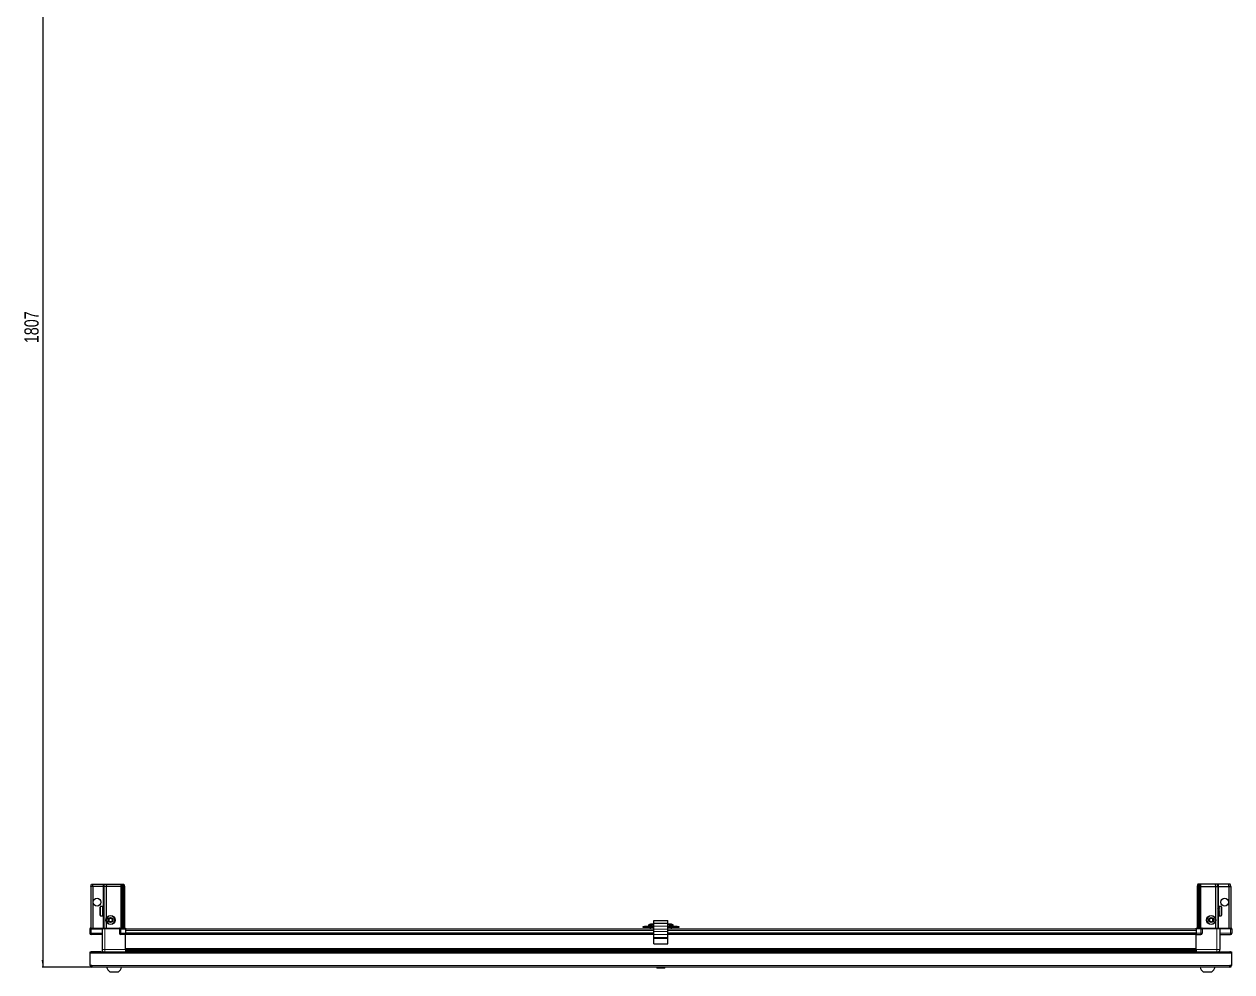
# Model space of a CAD drawing. Header units: millimetres. Extents: x 1132 to 6851, y -842 to 1876.
# Drawn here: x 1220 to 2912, y -842 to 485 of the extents above; entities that cross this region are included whole.
import ezdxf

# ---------------------------------------------------------------- set-up
doc = ezdxf.new("R2010")
doc.units = ezdxf.units.MM
doc.layers.add('FORMAT', color=7, linetype='Continuous')
doc.styles.add('SLDTEXTSTYLE0', font='TXT', dxfattribs={"width": 0.75})
doc.dimstyles.new('SLDDIMSTYLE0', dxfattribs={"dimtxt": 20, "dimasz": 10, "dimexe": 0, "dimexo": 0.0625, "dimgap": 5, "dimtad": 2, "dimdec": 1, "dimrnd": 1e-09, "dimzin": 12, "dimdsep": 46, "dimtxsty": 'SLDTEXTSTYLE0', "dimsah": 1, "dimcen": 0.09, "dimadec": 0, "dimazin": 3, "dimtfac": 1, "dimtofl": 0, "dimtmove": 0, "dimatfit": 3, "dimfxl": 0, "dimfrac": 2, "dimtolj": 1, "dimtzin": 12, "dimarcsym": 0})

# ---------------------------------------------------------------- blocks, each defined once
blk = doc.blocks.new('_D_9')
at = {"layer": 'FORMAT'}
for p, q in [((2106.7, 971.4), (1245.5, 971.4)), ((1246.5, 971.4), (1246.5, -835.6)), ((1315.1, -835.6), (1245.5, -835.6))]:
    blk.add_line(p, q, dxfattribs=at)
for points in [[(1246.5, 971.4), (1244.9, 961.4), (1248, 961.4)], [(1246.5, -835.6), (1248, -825.6), (1244.9, -825.6)]]:
    blk.add_solid(points, dxfattribs=at)
at = {"layer": 'FORMAT', "insert": (1220.7, 38.4), "char_height": 20, "attachment_point": 1, "rotation": 90, "style": 'SLDTEXTSTYLE0'}
blk.add_mtext('1807', dxfattribs=at)

msp = doc.modelspace()

# ---------------------------------------------------------------- linework, layer by layer
at = {"color": 7, "linetype": 'Continuous', "lineweight": 25}
for p, q in [((1313.99, -722.56), (1314.79, -719.56)), ((1316.49, -722.56), (1313.99, -722.56)), ((1313.99, -722.56), (1313.99, -780.86)), ((1314.79, -719.56), (1316.64, -719.56)), ((1316.49, -722.56), (1316.64, -719.56)), ((1330.99, -722.56), (1316.49, -722.56)), ((1316.49, -722.56), (1316.49, -780.86)), ((1316.64, -719.56), (1330.99, -719.56)), ((1330.99, -719.56), (1332.79, -719.56)), ((1331.99, -722.56), (1330.99, -722.56)), ((1331.99, -722.56), (1332.79, -719.56)), ((1331.99, -722.56), (1331.99, -780.86)), ((1335.49, -722.56), (1331.99, -722.56)), ((1332.79, -719.56), (1335.82, -719.56)), ((1335.82, -719.56), (1335.49, -722.56)), ((1335.49, -722.56), (1335.49, -767.06)), ((1355.99, -722.56), (1335.49, -722.56)), ((1335.82, -719.56), (1355.99, -719.56)), ((1355.99, -719.56), (1357.79, -719.56)), ((1356.99, -722.56), (1355.99, -722.56)), ((1357.79, -719.56), (1356.99, -722.56)), ((1356.99, -722.56), (1356.99, -780.86)), ((1357.99, -722.56), (1356.99, -722.56)), ((1357.79, -719.56), (1358.53, -719.56)), ((1358.53, -719.56), (1357.99, -722.56)), ((1359.49, -722.56), (1357.99, -722.56)), ((1357.99, -722.56), (1357.99, -780.86)), ((1358.53, -719.56), (1359.03, -719.56)), ((1359.03, -719.56), (1359.49, -722.56)), ((1359.03, -719.56), (1360.18, -719.56)), ((1360.99, -722.56), (1359.49, -722.56)), ((1359.49, -722.56), (1359.49, -780.86)), ((1360.18, -719.56), (1360.99, -722.56)), ((1360.99, -722.56), (1360.99, -780.86)), ((2864.79, -719.56), (2863.99, -722.56)), ((2863.99, -722.56), (2865.49, -722.56)), ((2863.99, -722.56), (2863.99, -780.86)), ((2865.94, -719.56), (2864.79, -719.56)), ((2865.94, -719.56), (2865.49, -722.56)), ((2865.49, -722.56), (2866.99, -722.56)), ((2865.49, -722.56), (2865.49, -780.86)), ((2866.44, -719.56), (2865.94, -719.56)), ((2866.44, -719.56), (2866.99, -722.56)), ((2867.18, -719.56), (2866.44, -719.56)), ((2866.99, -722.56), (2866.99, -780.86)), ((2866.99, -722.56), (2867.99, -722.56)), ((2867.18, -719.56), (2867.99, -722.56)), ((2868.99, -719.56), (2867.18, -719.56)), ((2867.99, -722.56), (2867.99, -780.86)), ((2867.99, -722.56), (2868.99, -722.56)), ((2889.16, -719.56), (2868.99, -719.56)), ((2868.99, -722.56), (2889.49, -722.56)), ((2889.16, -719.56), (2889.49, -722.56)), ((2892.18, -719.56), (2889.16, -719.56)), ((2889.49, -722.56), (2889.49, -767.06)), ((2889.49, -722.56), (2892.99, -722.56)), ((2892.99, -722.56), (2892.18, -719.56)), ((2893.99, -719.56), (2892.18, -719.56)), ((2892.99, -722.56), (2892.99, -780.86)), ((2892.99, -722.56), (2893.99, -722.56)), ((2908.33, -719.56), (2893.99, -719.56)), ((2893.99, -722.56), (2908.49, -722.56)), ((2908.49, -722.56), (2908.33, -719.56)), ((2910.18, -719.56), (2908.33, -719.56)), ((2908.49, -722.56), (2908.49, -780.86)), ((2908.49, -722.56), (2910.99, -722.56)), ((2910.99, -722.56), (2910.18, -719.56)), ((2910.99, -722.56), (2910.99, -780.86)), ((1326.79, -762.76), (1326.79, -751.36)), ((1329.99, -750.56), (1327.59, -750.56)), ((1329.99, -750.56), (1329.99, -750.57)), ((1329.99, -750.57), (1330.49, -750.57)), ((1329.99, -750.75), (1330.49, -750.75)), ((1329.99, -750.75), (1329.99, -750.97)), ((1329.99, -750.97), (1330.49, -750.97)), ((1329.99, -751.55), (1330.49, -751.55)), ((1329.99, -751.55), (1329.99, -751.97)), ((1329.99, -751.97), (1330.49, -751.97)), ((1329.99, -752.88), (1330.49, -752.88)), ((1329.99, -752.88), (1329.99, -753.47)), ((1329.99, -753.47), (1330.49, -753.47)), ((1329.99, -754.62), (1330.49, -754.62)), ((1329.99, -754.62), (1329.99, -755.32)), ((1329.99, -755.32), (1330.49, -755.32)), ((1329.99, -756.61), (1330.49, -756.61)), ((1329.99, -756.61), (1329.99, -757.34)), ((1329.99, -756.75), (1330.49, -756.75)), ((1329.99, -757.25), (1330.49, -757.25)), ((1329.99, -757.34), (1330.49, -757.34)), ((1329.99, -758.63), (1330.49, -758.63)), ((1329.99, -758.63), (1329.99, -759.34)), ((1329.99, -759.34), (1330.49, -759.34)), ((1329.99, -760.5), (1330.49, -760.5)), ((1329.99, -760.5), (1329.99, -761.11)), ((1329.99, -761.11), (1330.49, -761.11)), ((1330.49, -750.75), (1330.49, -750.57)), ((1330.49, -750.97), (1330.49, -750.75)), ((1330.49, -751.55), (1330.49, -750.97)), ((1330.49, -751.97), (1330.49, -751.55)), ((1330.49, -752.88), (1330.49, -751.97)), ((1330.59, -752.66), (1330.49, -752.66)), ((1330.49, -753.47), (1330.49, -752.88)), ((1330.49, -754.62), (1330.49, -753.47)), ((1330.49, -755.32), (1330.49, -754.62)), ((1330.49, -756.61), (1330.49, -755.32)), ((1330.49, -756.75), (1330.49, -756.61)), ((1330.49, -757.34), (1330.49, -757.25)), ((1330.49, -758.63), (1330.49, -757.34)), ((1330.49, -759.34), (1330.49, -758.63)), ((1330.49, -760.5), (1330.49, -759.34)), ((1330.49, -761.11), (1330.49, -760.5)), ((1330.49, -762.04), (1330.49, -761.11)), ((1330.59, -761.46), (1330.59, -752.66)), ((1331.47, -753.75), (1330.99, -753.06)), ((1330.99, -761.06), (1330.99, -753.06)), ((1330.99, -761.06), (1331.47, -760.37)), ((1331.96, -753.06), (1331.47, -753.75)), ((1331.47, -760.37), (1331.47, -753.75)), ((1331.47, -760.37), (1331.96, -761.06)), ((1331.99, -753.06), (1331.96, -753.06)), ((1331.96, -761.06), (1331.96, -753.06)), ((1331.96, -761.06), (1331.99, -761.06)), ((2893.02, -753.06), (2892.99, -753.06)), ((2892.99, -761.06), (2893.02, -761.06)), ((2893.5, -753.75), (2893.02, -753.06)), ((2893.02, -753.06), (2893.02, -761.06)), ((2893.02, -761.06), (2893.5, -760.37)), ((2893.99, -753.06), (2893.5, -753.75)), ((2893.5, -753.75), (2893.5, -760.37)), ((2893.5, -760.37), (2893.99, -761.06)), ((2893.99, -753.06), (2893.99, -761.06)), ((2894.49, -752.66), (2894.39, -752.66)), ((2894.39, -752.66), (2894.39, -761.46)), ((2897.39, -750.56), (2894.49, -750.56)), ((2894.99, -750.56), (2894.49, -750.56)), ((2894.49, -750.56), (2894.49, -750.61)), ((2894.49, -750.61), (2894.49, -750.89)), ((2894.99, -750.61), (2894.49, -750.61)), ((2894.99, -750.89), (2894.49, -750.89)), ((2894.49, -750.89), (2894.49, -751.17)), ((2894.99, -751.17), (2894.49, -751.17)), ((2894.49, -751.17), (2894.49, -751.83)), ((2894.99, -751.83), (2894.49, -751.83)), ((2894.49, -751.83), (2894.49, -752.3)), ((2894.49, -752.3), (2894.49, -753.28)), ((2894.99, -752.3), (2894.49, -752.3)), ((2894.99, -753.28), (2894.49, -753.28)), ((2894.49, -753.28), (2894.49, -753.9)), ((2894.49, -753.9), (2894.49, -755.1)), ((2894.99, -753.9), (2894.49, -753.9)), ((2894.99, -755.1), (2894.49, -755.1)), ((2894.49, -755.1), (2894.49, -755.73)), ((2894.99, -755.73), (2894.49, -755.73)), ((2894.49, -755.81), (2894.49, -757.11)), ((2894.99, -755.81), (2894.49, -755.81)), ((2894.99, -757.11), (2894.49, -757.11)), ((2894.99, -757.59), (2894.49, -757.59)), ((2894.49, -757.59), (2894.49, -757.85)), ((2894.49, -757.85), (2894.49, -759.11)), ((2894.99, -757.85), (2894.49, -757.85)), ((2894.99, -759.11), (2894.49, -759.11)), ((2894.49, -759.11), (2894.49, -759.8)), ((2894.49, -759.8), (2894.49, -760.92)), ((2894.99, -759.8), (2894.49, -759.8)), ((2894.99, -760.92), (2894.49, -760.92)), ((2894.49, -760.92), (2894.49, -761.49)), ((2894.99, -750.61), (2894.99, -750.56)), ((2894.99, -751.17), (2894.99, -750.89)), ((2894.99, -752.3), (2894.99, -751.83)), ((2894.99, -753.9), (2894.99, -753.28)), ((2894.99, -755.81), (2894.99, -755.1)), ((2894.99, -757.85), (2894.99, -757.11)), ((2894.99, -759.8), (2894.99, -759.11)), ((2894.99, -761.49), (2894.99, -760.92)), ((2898.19, -751.36), (2898.19, -762.76)), ((1327.59, -763.56), (1329.99, -763.56)), ((1329.99, -762.04), (1330.49, -762.04)), ((1329.99, -762.04), (1329.99, -762.48)), ((1329.99, -762.48), (1330.49, -762.48)), ((1329.99, -763.09), (1330.49, -763.09)), ((1329.99, -763.09), (1329.99, -763.32)), ((1329.99, -763.32), (1330.49, -763.32)), ((1329.99, -763.54), (1330.49, -763.54)), ((1329.99, -763.54), (1329.99, -763.56)), ((1329.99, -763.55), (1330.49, -763.55)), ((1330.49, -761.46), (1330.59, -761.46)), ((1330.49, -762.48), (1330.49, -762.04)), ((1330.49, -763.09), (1330.49, -762.48)), ((1330.49, -763.32), (1330.49, -763.09)), ((1330.49, -763.54), (1330.49, -763.32)), ((1330.49, -763.55), (1330.49, -763.54)), ((1335.49, -772.06), (1335.49, -780.86)), ((2095.24, -776.8), (2095.24, -778.71)), ((2101.16, -775.22), (2101.16, -775.23)), ((2102.49, -770.21), (2122.49, -770.21)), ((2102.49, -774.21), (2102.49, -770.21)), ((2102.49, -774.21), (2122.49, -774.21)), ((2102.49, -778.19), (2102.49, -774.21)), ((2102.49, -782.52), (2102.49, -778.19)), ((2122.49, -774.21), (2122.49, -770.21)), ((2122.49, -778.19), (2122.49, -774.21)), ((2122.49, -782.52), (2122.49, -778.19)), ((2126.16, -775.22), (2126.16, -775.23)), ((2129.74, -778.71), (2129.74, -776.8)), ((2889.49, -772.06), (2889.49, -780.86)), ((2894.39, -761.46), (2894.49, -761.46)), ((2894.49, -761.49), (2894.49, -762.35)), ((2894.99, -761.49), (2894.49, -761.49)), ((2894.99, -762.35), (2894.49, -762.35)), ((2894.49, -762.35), (2894.49, -762.74)), ((2894.49, -762.74), (2894.49, -763.26)), ((2894.99, -762.74), (2894.49, -762.74)), ((2894.99, -763.26), (2894.49, -763.26)), ((2894.49, -763.26), (2894.49, -763.44)), ((2894.49, -763.44), (2894.49, -763.56)), ((2894.99, -763.44), (2894.49, -763.44)), ((2894.49, -763.56), (2897.39, -763.56)), ((2894.99, -762.74), (2894.99, -762.35)), ((2894.99, -763.44), (2894.99, -763.26)), ((1312.99, -780.86), (1312.49, -781.72)), ((1312.49, -782.06), (1312.49, -781.72)), ((1312.49, -782.06), (1314.49, -782.06)), ((1312.49, -782.06), (1312.49, -788.06)), ((1314.49, -780.86), (1312.99, -780.86)), ((1314.49, -780.86), (1329.29, -780.86)), ((1329.29, -782.06), (1314.49, -782.06)), ((1314.49, -782.06), (1329.29, -782.06)), ((1329.49, -790.06), (1314.49, -790.06)), ((1329.29, -780.86), (1329.49, -780.86)), ((1329.49, -782.06), (1329.29, -782.06)), ((1329.49, -782.06), (1329.49, -780.86)), ((1329.49, -780.86), (1333.49, -780.86)), ((1333.49, -782.06), (1329.49, -782.06)), ((1329.49, -782.06), (1329.49, -811.06)), ((1333.49, -780.86), (1353.79, -780.86)), ((1353.79, -782.06), (1333.49, -782.06)), ((1353.79, -780.86), (1353.99, -780.86)), ((1353.99, -782.06), (1353.79, -782.06)), ((1353.99, -782.06), (1353.99, -780.86)), ((1354.67, -780.86), (1353.99, -780.86)), ((1353.99, -782.06), (1355.99, -782.06)), ((1353.99, -782.06), (1353.99, -788.06)), ((1354.67, -780.86), (1362.49, -780.86)), ((1362.49, -781.72), (1355.99, -781.72)), ((1362.49, -782.06), (1355.99, -782.06)), ((1355.99, -782.06), (1362.49, -782.06)), ((1362.49, -790.06), (1355.99, -790.06)), ((1362.49, -780.86), (1362.49, -781.72)), ((1362.49, -781.72), (1362.49, -781.72)), ((1362.49, -782.06), (1362.49, -781.72)), ((1362.49, -782.06), (1362.49, -782.06)), ((1362.49, -782.06), (1362.49, -788.06)), ((2102.49, -782.21), (1362.49, -782.21)), ((1362.49, -788.06), (1362.49, -790.06)), ((2102.49, -789.41), (1362.49, -789.41)), ((1362.49, -811.06), (1362.49, -790.06)), ((2087.49, -780.21), (2087.49, -778.71)), ((2087.49, -778.71), (2089.49, -778.71)), ((2089.49, -780.21), (2087.49, -780.21)), ((2089.49, -778.71), (2089.49, -780.21)), ((2100.74, -778.71), (2089.49, -778.71)), ((2100.74, -780.21), (2089.49, -780.21)), ((2097.49, -780.21), (2097.49, -782.21)), ((2100.74, -780.21), (2100.74, -778.71)), ((2100.74, -778.71), (2102.49, -778.71)), ((2102.49, -780.21), (2100.74, -780.21)), ((2102.49, -785.74), (2102.49, -782.52)), ((2102.49, -790.07), (2102.49, -785.74)), ((2102.49, -793.84), (2102.49, -790.07)), ((2102.49, -795.28), (2102.49, -793.84)), ((2122.49, -778.71), (2124.24, -778.71)), ((2124.24, -780.21), (2122.49, -780.21)), ((2862.49, -782.21), (2122.49, -782.21)), ((2122.49, -785.74), (2122.49, -782.52)), ((2122.49, -790.07), (2122.49, -785.74)), ((2862.49, -789.41), (2122.49, -789.41)), ((2122.49, -793.84), (2122.49, -790.07)), ((2122.49, -795.28), (2122.49, -793.84)), ((2124.24, -778.71), (2124.24, -780.21)), ((2135.49, -778.71), (2124.24, -778.71)), ((2135.49, -780.21), (2124.24, -780.21)), ((2127.49, -782.21), (2127.49, -780.21)), ((2135.49, -780.21), (2135.49, -778.71)), ((2135.49, -778.71), (2137.49, -778.71)), ((2137.49, -780.21), (2135.49, -780.21)), ((2137.49, -778.71), (2137.49, -780.21)), ((2862.49, -780.86), (2870.31, -780.86)), ((2862.49, -781.72), (2862.49, -780.86)), ((2868.99, -781.72), (2862.49, -781.72)), ((2862.49, -782.06), (2862.49, -781.72)), ((2868.99, -782.06), (2862.49, -782.06)), ((2862.49, -782.06), (2862.49, -788.06)), ((2862.49, -788.06), (2862.49, -790.06)), ((2862.49, -790.06), (2868.99, -790.06)), ((2862.49, -811.06), (2862.49, -790.06)), ((2868.99, -782.06), (2870.99, -782.06)), ((2870.99, -782.06), (2868.99, -782.06)), ((2870.99, -780.86), (2870.31, -780.86)), ((2870.99, -782.06), (2870.99, -780.86)), ((2870.99, -780.86), (2871.19, -780.86)), ((2871.19, -782.06), (2870.99, -782.06)), ((2870.99, -782.06), (2870.99, -788.06)), ((2871.19, -780.86), (2891.49, -780.86)), ((2891.49, -782.06), (2871.19, -782.06)), ((2891.49, -780.86), (2895.49, -780.86)), ((2895.49, -782.06), (2891.49, -782.06)), ((2895.49, -782.06), (2895.49, -780.86)), ((2895.49, -780.86), (2895.69, -780.86)), ((2895.69, -782.06), (2895.49, -782.06)), ((2895.49, -782.06), (2895.49, -811.06)), ((2895.49, -790.06), (2910.49, -790.06)), ((2895.69, -780.86), (2910.49, -780.86)), ((2910.49, -782.06), (2895.69, -782.06)), ((2911.99, -780.86), (2910.49, -780.86)), ((2910.49, -782.06), (2912.49, -782.06)), ((2912.49, -781.72), (2911.99, -780.86)), ((2912.49, -781.72), (2911.99, -780.86)), ((2912.49, -782.06), (2912.49, -781.72)), ((2912.49, -782.06), (2912.49, -781.72)), ((2912.49, -782.06), (2912.49, -782.06)), ((2912.49, -782.06), (2912.49, -788.06)), ((1362.49, -812.08), (2862.49, -812.08)), ((1362.49, -812.12), (2862.49, -812.12)), ((2102.49, -803.01), (2102.49, -795.28)), ((2102.49, -803.01), (2122.49, -803.01)), ((2122.49, -803.01), (2122.49, -795.28)), ((1312.99, -814.06), (2911.99, -814.06)), ((1312.99, -816.16), (1312.99, -814.06)), ((1312.99, -833.46), (1312.99, -816.16)), ((1327.99, -813.96), (1315.09, -813.96)), ((1327.99, -813.96), (1327.99, -814.06)), ((1386.37, -813.91), (1362.49, -813.91)), ((1380.99, -814.06), (1380.99, -813.91)), ((1381.03, -814.06), (1381.03, -813.91)), ((1381.3, -814.06), (1381.3, -813.91)), ((1381.56, -814.06), (1381.56, -813.91)), ((1382.21, -814.06), (1382.21, -813.91)), ((1382.67, -814.06), (1382.67, -813.91)), ((1383.64, -814.06), (1383.64, -813.91)), ((1384.26, -814.06), (1384.26, -813.91)), ((1385.45, -814.06), (1385.45, -813.91)), ((1386.11, -814.06), (1386.11, -813.91)), ((1386.16, -814.06), (1386.16, -813.91)), ((1387.45, -813.91), (1386.37, -813.91)), ((1388.19, -813.91), (1387.45, -813.91)), ((1387.45, -814.06), (1387.45, -813.91)), ((1387.45, -813.91), (1387.45, -813.91)), ((1387.47, -814.06), (1387.47, -813.91)), ((1387.96, -814.06), (1387.96, -813.91)), ((1388.19, -814.06), (1388.19, -813.91)), ((1388.61, -813.91), (1388.19, -813.91)), ((1388.19, -813.91), (1388.19, -813.91)), ((2836.37, -813.91), (1388.61, -813.91)), ((1389.46, -814.06), (1389.46, -813.91)), ((1390.15, -814.06), (1390.15, -813.91)), ((1391.28, -814.06), (1391.28, -813.91)), ((1391.86, -814.06), (1391.86, -813.91)), ((1392.73, -814.06), (1392.73, -813.91)), ((1393.13, -814.06), (1393.13, -813.91)), ((1393.66, -814.06), (1393.66, -813.91)), ((1393.85, -814.06), (1393.85, -813.91)), ((1393.99, -814.06), (1393.99, -813.91)), ((2830.99, -814.06), (2830.99, -813.91)), ((2831.16, -814.06), (2831.16, -813.91)), ((2831.37, -814.06), (2831.37, -813.91)), ((2831.93, -814.06), (2831.93, -813.91)), ((2832.35, -814.06), (2832.35, -813.91)), ((2833.25, -814.06), (2833.25, -813.91)), ((2833.83, -814.06), (2833.83, -813.91)), ((2834.98, -814.06), (2834.98, -813.91)), ((2835.67, -814.06), (2835.67, -813.91)), ((2836.95, -813.91), (2836.37, -813.91)), ((2836.95, -814.06), (2836.95, -813.91)), ((2836.96, -813.91), (2836.95, -813.91)), ((2837.69, -813.91), (2836.96, -813.91)), ((2837.13, -814.06), (2837.13, -813.91)), ((2837.63, -814.06), (2837.63, -813.91)), ((2837.69, -814.06), (2837.69, -813.91)), ((2838.61, -813.91), (2837.69, -813.91)), ((2837.69, -813.91), (2837.69, -813.91)), ((2862.49, -813.91), (2838.61, -813.91)), ((2838.98, -814.06), (2838.98, -813.91)), ((2839.69, -814.06), (2839.69, -813.91)), ((2840.86, -814.06), (2840.86, -813.91)), ((2841.47, -814.06), (2841.47, -813.91)), ((2842.41, -814.06), (2842.41, -813.91)), ((2842.86, -814.06), (2842.86, -813.91)), ((2843.48, -814.06), (2843.48, -813.91)), ((2843.73, -814.06), (2843.73, -813.91)), ((2843.97, -814.06), (2843.97, -813.91)), ((2843.99, -814.06), (2843.99, -813.91)), ((2896.99, -813.96), (2896.99, -814.06)), ((2896.99, -813.96), (2909.89, -813.96)), ((2911.99, -814.06), (2911.99, -816.16)), ((2911.99, -816.16), (2911.99, -833.46)), ((1315.09, -833.46), (1312.99, -833.46)), ((1315.09, -833.46), (1315.09, -835.56)), ((2909.89, -835.56), (1315.09, -835.56)), ((1340.49, -842.16), (1352.49, -842.16)), ((2107.69, -835.56), (2106.7, -836.54)), ((2106.7, -836.54), (2106.7, -837.06)), ((2118.27, -836.54), (2106.7, -836.54)), ((2118.27, -837.06), (2106.7, -837.06)), ((2118.27, -836.54), (2117.29, -835.56)), ((2118.27, -837.06), (2118.27, -836.54)), ((2872.49, -842.16), (2884.49, -842.16)), ((2911.99, -833.46), (2909.89, -833.46)), ((2909.89, -835.56), (2909.89, -833.46))]:
    msp.add_line(p, q, dxfattribs=at)
at = {"color": 8, "linetype": 'Continuous', "lineweight": 18}
for p, q in [((1330.99, -722.56), (1330.99, -719.56)), ((1330.99, -722.56), (1330.99, -753.06)), ((1355.99, -719.56), (1355.99, -722.56)), ((1355.99, -722.56), (1355.99, -780.86)), ((2868.99, -719.56), (2868.99, -722.56)), ((2868.99, -722.56), (2868.99, -780.86)), ((2893.99, -722.56), (2893.99, -719.56)), ((2893.99, -722.56), (2893.99, -753.06)), ((1327.59, -763.56), (1327.59, -750.56)), ((1330.99, -761.06), (1330.99, -780.86)), ((2893.99, -761.06), (2893.99, -780.86)), ((2897.39, -750.56), (2897.39, -763.56)), ((2095.24, -776.8), (2099.99, -776.8)), ((2095.43, -776.43), (2099.99, -776.43)), ((2099.99, -776.43), (2102.49, -776.43)), ((2099.99, -776.8), (2102.49, -776.8)), ((2102.49, -778.19), (2122.49, -778.19)), ((2122.49, -776.43), (2124.99, -776.43)), ((2122.49, -776.8), (2124.99, -776.8)), ((2124.99, -776.43), (2129.54, -776.43)), ((2124.99, -776.8), (2129.74, -776.8)), ((1312.49, -788.06), (1314.49, -788.06)), ((1314.49, -782.06), (1314.49, -780.86)), ((1314.49, -782.06), (1314.49, -788.06)), ((1314.49, -788.06), (1329.49, -788.06)), ((1314.49, -790.06), (1314.49, -788.06)), ((1329.29, -782.06), (1329.29, -780.86)), ((1333.49, -782.06), (1333.49, -780.86)), ((1333.49, -782.06), (1333.49, -811.06)), ((1353.79, -782.06), (1353.79, -780.86)), ((1353.99, -788.06), (1355.99, -788.06)), ((1355.99, -782.06), (1355.99, -781.72)), ((1355.99, -782.06), (1355.99, -788.06)), ((1355.99, -788.06), (1362.49, -788.06)), ((1355.99, -788.06), (1355.99, -790.06)), ((1362.49, -782.06), (1362.49, -781.72)), ((2102.49, -784.21), (1362.49, -784.21)), ((2102.49, -787.41), (1362.49, -787.41)), ((2102.49, -790.06), (1362.49, -790.06)), ((2102.49, -782.52), (2122.49, -782.52)), ((2102.49, -785.74), (2122.49, -785.74)), ((2102.49, -790.07), (2122.49, -790.07)), ((2102.49, -793.84), (2122.49, -793.84)), ((2862.49, -784.21), (2122.49, -784.21)), ((2862.49, -787.41), (2122.49, -787.41)), ((2862.49, -790.06), (2122.49, -790.06)), ((2868.99, -788.06), (2862.49, -788.06)), ((2868.99, -782.06), (2868.99, -781.72)), ((2868.99, -782.06), (2868.99, -788.06)), ((2868.99, -788.06), (2868.99, -790.06)), ((2870.99, -788.06), (2868.99, -788.06)), ((2871.19, -780.86), (2871.19, -782.06)), ((2891.49, -782.06), (2891.49, -780.86)), ((2891.49, -782.06), (2891.49, -811.06)), ((2910.49, -788.06), (2895.49, -788.06)), ((2895.69, -780.86), (2895.69, -782.06)), ((2910.49, -782.06), (2910.49, -780.86)), ((2910.49, -782.06), (2910.49, -788.06)), ((2912.49, -788.06), (2910.49, -788.06)), ((2910.49, -790.06), (2910.49, -788.06)), ((1333.49, -811.06), (1362.49, -811.06)), ((1362.49, -809.46), (2862.49, -809.46)), ((2862.49, -810.88), (1362.49, -810.88)), ((2102.49, -795.28), (2122.49, -795.28)), ((2891.49, -811.06), (2862.49, -811.06)), ((2911.99, -816.16), (1312.99, -816.16)), ((1315.09, -814.06), (1315.09, -813.96)), ((1362.49, -813.32), (2862.49, -813.32)), ((2909.89, -814.06), (2909.89, -813.96)), ((2909.89, -833.46), (1315.09, -833.46))]:
    msp.add_line(p, q, dxfattribs=at)
at = {"color": 7, "linetype": 'Continuous', "lineweight": 25, "flags": 128}
for points in [[(2102.49, -775.41), (2102.48, -775.41), (2102.17, -775.31)], [(2122.84, -775.3), (2122.52, -775.4), (2122.49, -775.41)], [(1315.09, -813.96), (1314.68, -814), (1314.45, -814.06)], [(2910.53, -814.06), (2910.3, -814), (2909.89, -813.96)]]:
    msp.add_lwpolyline(points, dxfattribs=at)
at = {"color": 7, "linetype": 'Continuous', "lineweight": 25}
for centre, radius in [((1322.49, -744.56), 5.5), ((2902.49, -744.56), 5.5), ((1341.49, -769.56), 6.5), ((1341.49, -769.56), 3.46), ((2883.49, -769.56), 6.5), ((2883.49, -769.56), 3.46)]:
    msp.add_circle(centre, radius, dxfattribs=at)
at = {"color": 8, "linetype": 'Continuous', "lineweight": 18}
for centre in [(1341.49, -769.56), (2883.49, -769.56)]:
    msp.add_circle(centre, 5.7, dxfattribs=at)
at = {"color": 7, "linetype": 'Continuous', "lineweight": 25}
for centre, radius, start, end in [((1327.59, -751.36), 0.8, 90, 180), ((1330.99, -752.66), 0.4, 180, 270), ((1330.99, -761.46), 0.4, 90, 180), ((2893.99, -752.66), 0.4, 270, 360), ((2893.99, -761.46), 0.4, 0, 90), ((2897.39, -751.36), 0.8, 360, 90), ((1327.59, -762.76), 0.8, 180, 270), ((1341.49, -769.56), 2.5, 147.37605, 207.37605), ((1341.49, -769.56), 2.5, 207.37605, 267.37605), ((1341.49, -769.56), 2.5, 87.37605, 147.37605), ((1341.49, -769.56), 2.5, 267.37605, 327.37605), ((1341.49, -769.56), 2.5, 27.37605, 87.37605), ((1341.49, -769.56), 2.5, 327.37605, 27.37605), ((2095.69, -776.8), 0.45, 124.71791, 180), ((2099.99, -783.01), 8, 105.59831, 124.71791), ((2124.99, -783.01), 8, 55.28209, 74.20809), ((2129.29, -776.8), 0.45, 0, 55.28209), ((2883.49, -769.56), 2.5, 134.67671, 194.67671), ((2883.49, -769.56), 2.5, 194.67671, 254.67671), ((2883.49, -769.56), 2.5, 74.67671, 134.67671), ((2883.49, -769.56), 2.5, 254.67671, 314.67671), ((2883.49, -769.56), 2.5, 14.67671, 74.67671), ((2883.49, -769.56), 2.5, 314.67671, 14.67671), ((2897.39, -762.76), 0.8, 270, 0), ((1314.49, -788.06), 2, 180, 270), ((1355.99, -788.06), 2, 180, 270), ((2868.99, -788.06), 2, 270, 0), ((2910.49, -788.06), 2, 270, 0), ((1315.09, -833.46), 2.1, 180, 270), ((1315.09, -833.46), 0.6, 180, 270), ((1347.51, -832.54), 11.91, 194.70035, 233.8734), ((1345.46, -832.54), 11.91, 306.1266, 345.29965), ((2879.51, -832.54), 11.91, 194.70035, 233.8734), ((2877.46, -832.54), 11.91, 306.1266, 345.29965), ((2909.89, -833.46), 2.1, 270, 0), ((2909.89, -833.46), 0.6, 270, 0)]:
    msp.add_arc(centre, radius, start, end, dxfattribs=at)
for centre, start_param, end_param in [((1355.99, -778.26), 2.4188584, 3.1415927), ((2868.99, -778.26), 3.1415927, 3.8643269)]:
    msp.add_ellipse(centre, major_axis=(0, 3.46), ratio=0.5773503, start_param=start_param, end_param=end_param, dxfattribs=at)
for points, knots in [([(1338.6, -769.43), (1338.88, -768.99), (1339.4, -768.18), (1339.92, -767.37), (1340.16, -767)], [0, 0, 0, 0, 0.5346859, 1, 1, 1, 1]), ([(1339.93, -771.99), (1339.87, -771.88), (1339.6, -771.35), (1339.14, -770.46), (1338.76, -769.73), (1338.6, -769.43)], [0, 0, 0, 0, 0.1331247, 0.6370994, 1, 1, 1, 1]), ([(1342.82, -772.12), (1342.3, -772.1), (1341.34, -772.05), (1340.38, -772.01), (1339.93, -771.99)], [0, 0, 0, 0, 0.5346859, 1, 1, 1, 1]), ([(1340.16, -767), (1340.68, -767.02), (1341.64, -767.06), (1342.6, -767.11), (1343.04, -767.13)], [0, 0, 0, 0, 0.5346859, 1, 1, 1, 1]), ([(1344.37, -769.69), (1344.09, -770.13), (1343.57, -770.94), (1343.06, -771.75), (1342.82, -772.12)], [0, 0, 0, 0, 0.5346859, 1, 1, 1, 1]), ([(1343.04, -767.13), (1343.2, -767.43), (1343.58, -768.16), (1344.04, -769.05), (1344.31, -769.58), (1344.37, -769.69)], [0, 0, 0, 0, 0.3629006, 0.8668753, 1, 1, 1, 1]), ([(2102.24, -775.33), (2102.24, -775.33), (2102.24, -775.33), (2102.21, -775.32), (2102.09, -775.29), (2101.83, -775.22), (2101.52, -775.17), (2101.29, -775.15), (2101.15, -775.16), (2101.16, -775.23), (2101.17, -775.29), (2101.16, -775.32), (2101.14, -775.33), (2101.12, -775.33), (2101.11, -775.33), (2101.08, -775.33), (2101.03, -775.32), (2100.82, -775.27), (2100.56, -775.2), (2100.2, -775.15), (2099.88, -775.15), (2099.5, -775.18), (2099.2, -775.25), (2098.97, -775.32), (2098.9, -775.33), (2098.88, -775.33), (2098.86, -775.33), (2098.84, -775.33), (2098.82, -775.32), (2098.8, -775.28), (2098.83, -775.2), (2098.79, -775.15), (2098.59, -775.15), (2098.29, -775.2), (2098, -775.26), (2097.8, -775.32), (2097.75, -775.33), (2097.75, -775.33)], [0, 0, 0, 0, 0.00283921, 0.0068323, 0.01789585, 0.06734662, 0.12626967, 0.16353806, 0.20111101, 0.28293001, 0.31092277, 0.32496165, 0.3307219, 0.33358425, 0.33647394, 0.33898567, 0.34370382, 0.3589427, 0.43172906, 0.47882611, 0.51356171, 0.55736927, 0.64056926, 0.6613161, 0.66511205, 0.66894485, 0.6715022, 0.67405368, 0.67850111, 0.69220472, 0.7560162, 0.82032044, 0.85853495, 0.91112312, 0.96909331, 0.99817811, 1, 1, 1, 1]), ([(2127.24, -775.33), (2127.24, -775.33), (2127.24, -775.33), (2127.21, -775.32), (2127.09, -775.29), (2126.83, -775.22), (2126.52, -775.17), (2126.29, -775.15), (2126.15, -775.16), (2126.16, -775.23), (2126.17, -775.29), (2126.16, -775.32), (2126.14, -775.33), (2126.12, -775.33), (2126.11, -775.33), (2126.08, -775.33), (2126.03, -775.32), (2125.82, -775.27), (2125.56, -775.2), (2125.2, -775.15), (2124.88, -775.15), (2124.5, -775.18), (2124.2, -775.25), (2123.97, -775.32), (2123.9, -775.33), (2123.88, -775.33), (2123.86, -775.33), (2123.84, -775.33), (2123.82, -775.32), (2123.8, -775.28), (2123.83, -775.2), (2123.79, -775.15), (2123.59, -775.15), (2123.29, -775.2), (2123, -775.26), (2122.8, -775.32), (2122.75, -775.33), (2122.75, -775.33)], [0, 0, 0, 0, 0.00283921, 0.0068323, 0.01789585, 0.06734662, 0.12626967, 0.16353806, 0.20111101, 0.28293001, 0.31092277, 0.32496165, 0.3307219, 0.33358425, 0.33647394, 0.33898567, 0.34370382, 0.3589427, 0.43172906, 0.47882611, 0.51356171, 0.55736927, 0.64056926, 0.6613161, 0.66511205, 0.66894485, 0.6715022, 0.67405368, 0.67850111, 0.69220472, 0.7560162, 0.82032044, 0.85853495, 0.91112312, 0.96909331, 0.99817811, 1, 1, 1, 1]), ([(2880.7, -768.8), (2881.07, -768.43), (2881.76, -767.76), (2882.44, -767.08), (2882.76, -766.77)], [0, 0, 0, 0, 0.5346859, 1, 1, 1, 1]), ([(2881.44, -771.59), (2881.35, -771.26), (2881.14, -770.46), (2880.89, -769.5), (2880.74, -768.92), (2880.7, -768.8)], [0, 0, 0, 0, 0.3629006, 0.8668753, 1, 1, 1, 1]), ([(2884.22, -772.35), (2883.72, -772.22), (2882.79, -771.96), (2881.87, -771.71), (2881.44, -771.59)], [0, 0, 0, 0, 0.5346859, 1, 1, 1, 1]), ([(2882.76, -766.77), (2883.25, -766.9), (2884.18, -767.16), (2885.11, -767.41), (2885.54, -767.53)], [0, 0, 0, 0, 0.5346859, 1, 1, 1, 1]), ([(2886.27, -770.32), (2885.91, -770.68), (2885.22, -771.36), (2884.54, -772.04), (2884.22, -772.35)], [0, 0, 0, 0, 0.5346859, 1, 1, 1, 1]), ([(2885.54, -767.53), (2885.57, -767.65), (2885.72, -768.23), (2885.98, -769.19), (2886.19, -769.99), (2886.27, -770.32)], [0, 0, 0, 0, 0.1331247, 0.6370994, 1, 1, 1, 1]), ([(1329.49, -811.06), (1329.54, -811.5), (1329.61, -812.18), (1330.04, -812.99), (1330.5, -813.54), (1330.9, -813.91), (1331.16, -814.04), (1331.21, -814.06)], [0, 0, 0, 0, 0.3630185, 0.5584377, 0.7580039, 0.9575702, 1, 1, 1, 1]), ([(1362.49, -811.06), (1362.49, -811.45), (1362.49, -812.25), (1362.49, -813.26), (1362.49, -813.89), (1362.49, -814.05), (1362.49, -814.06)], [0, 0, 0, 0, 0.3255201, 0.6510403, 0.9765604, 1, 1, 1, 1]), ([(2862.49, -811.06), (2862.49, -811.45), (2862.49, -812.25), (2862.49, -813.26), (2862.49, -813.89), (2862.49, -814.05), (2862.49, -814.06)], [0, 0, 0, 0, 0.3255201, 0.6510403, 0.9765604, 1, 1, 1, 1]), ([(2895.49, -811.06), (2895.44, -811.5), (2895.37, -812.18), (2894.93, -812.99), (2894.48, -813.54), (2894.07, -813.91), (2893.81, -814.04), (2893.77, -814.06)], [0, 0, 0, 0, 0.3630185, 0.5584377, 0.7580039, 0.9575702, 1, 1, 1, 1])]:
    msp.add_open_spline(points, degree=3, knots=knots, dxfattribs=at)
at = {"color": 8, "linetype": 'Continuous', "lineweight": 18}
for points in [[(1329.49, -811.06), (1329.55, -811.06), (1329.67, -811.06), (1330.59, -811.06), (1331.92, -811.06), (1332.96, -811.06), (1333.49, -811.06)], [(2895.49, -811.06), (2895.43, -811.06), (2895.31, -811.06), (2894.38, -811.06), (2893.06, -811.06), (2892.01, -811.06), (2891.49, -811.06)]]:
    msp.add_open_spline(points, degree=3, dxfattribs=at)
for points in [[(1333.49, -811.06), (1333.49, -811.5), (1333.49, -812.18), (1333.49, -812.99), (1333.49, -813.54), (1333.49, -813.91), (1333.49, -814.04), (1333.49, -814.06)], [(2891.49, -811.06), (2891.49, -811.5), (2891.49, -812.18), (2891.49, -812.99), (2891.49, -813.54), (2891.49, -813.91), (2891.49, -814.04), (2891.49, -814.06)]]:
    msp.add_open_spline(points, degree=3, knots=[0, 0, 0, 0, 0.3630185, 0.5584377, 0.7580039, 0.9575702, 1, 1, 1, 1], dxfattribs=at)

# ---------------------------------------------------------------- dimensions: what is measured, and where the dimension line sits
at = {"layer": 'FORMAT'}
dim = msp.add_linear_dim(base=(1246.49, -835.56), p1=(2106.7, 971.44), p2=(1315.09, -835.56), angle=90, dimstyle='SLDDIMSTYLE0', dxfattribs=at)
dim.commit()
dim.dimension.update_dxf_attribs({"geometry": '_D_9', "text_midpoint": (1246.49, 67.94), "dimtype": 160})

doc.saveas('drawing.dxf')
